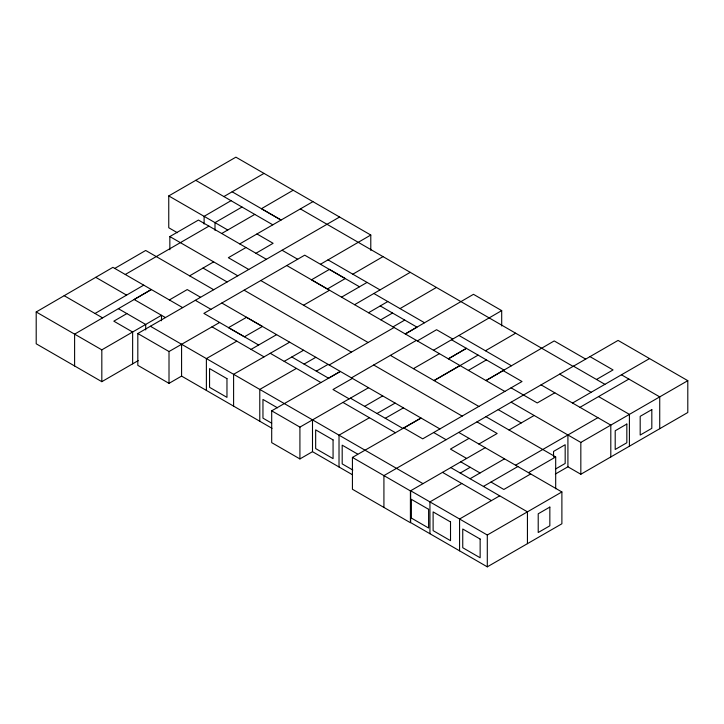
<?xml version="1.0" encoding="UTF-8"?>
<svg xmlns="http://www.w3.org/2000/svg" width="724" height="724" viewBox="0 0 724 724"><rect width="100%" height="100%" fill="white"/><g stroke="black" fill="none" stroke-linecap="round" stroke-linejoin="round"><path stroke-width="1.09" d="M138.221 360.606L101.822 381.675L36.2 343.791L36.2 311.972L112.908 267.346L182.674 307.628M231.01 200.684L204.114 216.34L204.114 224.024M312.931 201.643L293.184 190.231L261.436 208.702L281.066 220.042L232.142 191.788M95.007 313.492L143.741 285.147M189.634 275.844L213.652 261.871M126.863 313.592L113.822 321.175L132.637 332.035L132.637 363.864M255.952 253.273L273.111 243.291L256.957 233.961M101.822 381.675L101.822 349.855L161.497 315.284L161.497 320.777M320.461 264.26L370.788 235.038L370.788 250.404M352.814 274.188L383.014 256.622M354.597 304.695L410.227 272.333M368.534 312.741L387.793 301.546M400.028 308.605L436.409 287.446M417.332 340.913L436.581 329.71L452.744 339.04M433.486 350.244L501.696 310.614L501.696 325.981M485.442 350.76L515.642 333.194M114.763 268.414L145.687 250.468L213.68 289.727M125.27 274.487L208.937 226.132M169.371 299.944L187.235 289.573L200.584 297.283M393.023 326.877L404.752 320.08M478.111 355.122L434.11 380.607M468.365 370.38L486.41 359.909M177.353 232.712L168.755 227.752L168.755 195.923L235.897 157.162L293.184 190.231M223.879 196.566L264.016 173.389M169.841 249.735L169.841 236.567L198.43 220.06L266.387 259.292M242.006 207.037L215.001 222.63L215.001 230.313M221.698 233.499L254.776 214.404M239.734 243.907L312.94 201.643L370.788 235.038M245.988 247.518L228.359 257.699L248.757 269.473M272.034 428.318L181.579 376.1L169.009 383.358L137.813 365.349L137.813 333.52L339.592 217.028M137.813 333.52L169.009 351.529L219.616 322.479M303.555 305.229L329.547 290.233M251.074 349.384L276.604 334.651M341.538 297.157L367.068 282.414M304.089 364.082L315.836 357.303M380.779 319.809L392.526 313.03M329.158 364.996L394.1 327.501M352.488 474.772L312.497 451.676L299.917 458.935L271.699 442.645L271.699 410.825L340.334 371.439L328.56 378.218L291.808 356.995M351.448 377.856L416.381 340.371M271.699 410.825L299.917 427.115L368.543 387.729M413.413 368.661L439.423 353.665M364.625 406.354L382.706 395.91M433.993 380.543L459.984 365.539M485.234 447.704L410.408 490.899L410.408 522.728L352.425 489.252L352.425 457.423L421.051 418.047L402.897 428.454L350.389 398.137M469.043 438.355L450.437 449.088L466.627 458.437M554.819 392.806L537.253 402.951L511.072 387.838M478.899 444.038L497.153 433.495L477.007 421.866M509.008 430.002L534.149 415.476M596.504 379.476L613.047 369.928L590.006 356.633M572.53 403.033L649.528 358.579M460.22 473.044L470.193 467.288M579.969 407.322L628.885 379.077M461.803 483.505L429.938 501.895L429.938 533.724M470.075 478.727L504.528 458.835M515.551 465.206L597.888 417.667M483.415 486.428L517.859 466.537M528.466 472.663L555.688 456.953L555.688 488.772M511.117 402.173L580.829 442.427L687.8 380.67L687.8 412.499L580.829 474.256L567.915 466.799L555.335 474.057M530.71 473.958L503.841 489.469L490.99 482.048M499.705 495.831L459.568 519.008L459.568 550.828M555.48 469.043L565.173 463.451L565.173 444.726L553.543 451.441L553.543 456.944M487.297 535.018L561.887 491.958L561.887 523.778L487.297 566.838L410.653 522.583L410.653 490.763L487.297 535.018L487.297 566.838M316.316 371.141L328.081 364.371M376.996 413.504L395.132 403.087M385.286 418.282L403.422 407.874M246.558 317.302L228.503 327.646L244.422 336.796L262.441 326.47L246.522 317.32M236.811 341.158L206.385 358.588L206.385 390.417M289.654 342.19L233.599 374.308L233.599 406.128M284.197 361.357L303.6 350.235M296.433 368.416L259.78 389.422L259.78 421.241M352.389 378.408L332.995 389.521L349.149 398.852M369.448 417.73L339.022 435.169L339.022 466.989M687.8 380.67L618.079 340.416L383.919 475.614L383.919 507.434M621.445 374.788L659.727 396.879L659.727 428.708M501.696 310.614L473.478 294.324L405.268 333.954L416.997 327.158L380.245 305.935M585.698 359.113L554.204 340.932L485.994 380.553L504.013 370.073L451.505 339.755M573.471 366.181L604.911 384.335M300.36 208.901L573.118 366.38M559.688 374.136L591.137 392.29M598.567 396.58L629.409 414.381L629.409 446.21M195.761 180.33L272.803 224.811M328.008 259.862L380.028 289.899M458.916 335.447L511.425 365.765M541.081 384.869L610.803 425.124L610.803 456.953M373.846 293.492L424.526 322.75M359.493 286.794L304.714 255.174L203.878 313.392L258.649 345.013M503.099 370.598L522.013 381.521L422.716 438.844L403.811 427.929M282.07 250.242L297.7 259.264M168.755 195.923L227.761 229.997M286.767 265.536L504.89 391.467M498.193 409.639L521.235 422.934M260.821 280.559L368.109 342.506M390.399 355.366L478.899 406.472M485.967 416.698L555.688 456.953M169.841 236.567L237.789 275.799M244.124 290.197L351.412 352.145M373.702 365.005L462.211 416.11M203.019 268.052L227.11 281.962M458.745 432.409L561.887 491.958M221.825 303.021L439.948 428.952M433.658 432.527L446.102 439.712M195.335 300.315L210.974 309.338M460.754 461.831L480.039 472.971M270.251 353.303L320.931 382.562M212.014 326.841L264.034 356.869M342.923 402.417L395.431 432.735M450.781 467.586L527.434 511.841L527.434 543.67M442.518 472.365L491.433 500.61M95.749 277.328L126.582 295.13M165.443 317.574L134.157 299.501L151.334 289.528L74.608 334.144L74.608 365.964M150.393 326.262L422.979 483.641M118.374 308.686L145.705 324.47L145.705 329.954M277.464 407.802L262.957 399.431L262.957 418.146L271.663 423.169M357.665 454.102L342.19 445.169L342.19 463.894L352.832 470.03M352.425 457.423L410.408 490.899M64.174 295.691L102.582 317.872M36.2 311.972L101.822 349.855M580.829 442.427L580.829 474.256M567.915 434.97L567.915 466.799M312.497 419.857L312.497 451.676M299.917 427.115L299.917 458.935M181.579 344.271L181.579 376.1M169.009 351.529L169.009 383.358M329.411 269.391L311.501 279.808L327.375 288.985L345.257 278.577L329.411 269.391M466.392 348.353L448.373 358.833L466.383 348.353M626.83 424.047L615.201 430.762L615.201 449.477L626.83 442.762L626.83 424.047M651.817 409.621L640.188 416.336L640.188 435.061L651.817 428.346L651.817 409.621M549.842 507.081L538.213 513.796L538.213 532.511L549.842 525.805L549.842 507.081M226.965 378.643L209.562 368.597L209.562 387.322L226.965 397.367L226.965 378.643M333.067 439.902L315.664 429.857L315.664 448.581L333.067 458.627L333.067 439.902M428.599 509.298L411.196 499.252L411.196 517.968L428.599 528.022L428.599 509.298M450.518 521.95L433.115 511.904L433.115 530.629L450.518 540.674L450.518 521.95M480.148 539.063L462.745 529.009L462.745 547.733L480.148 557.779L480.148 539.063"/></g></svg>
